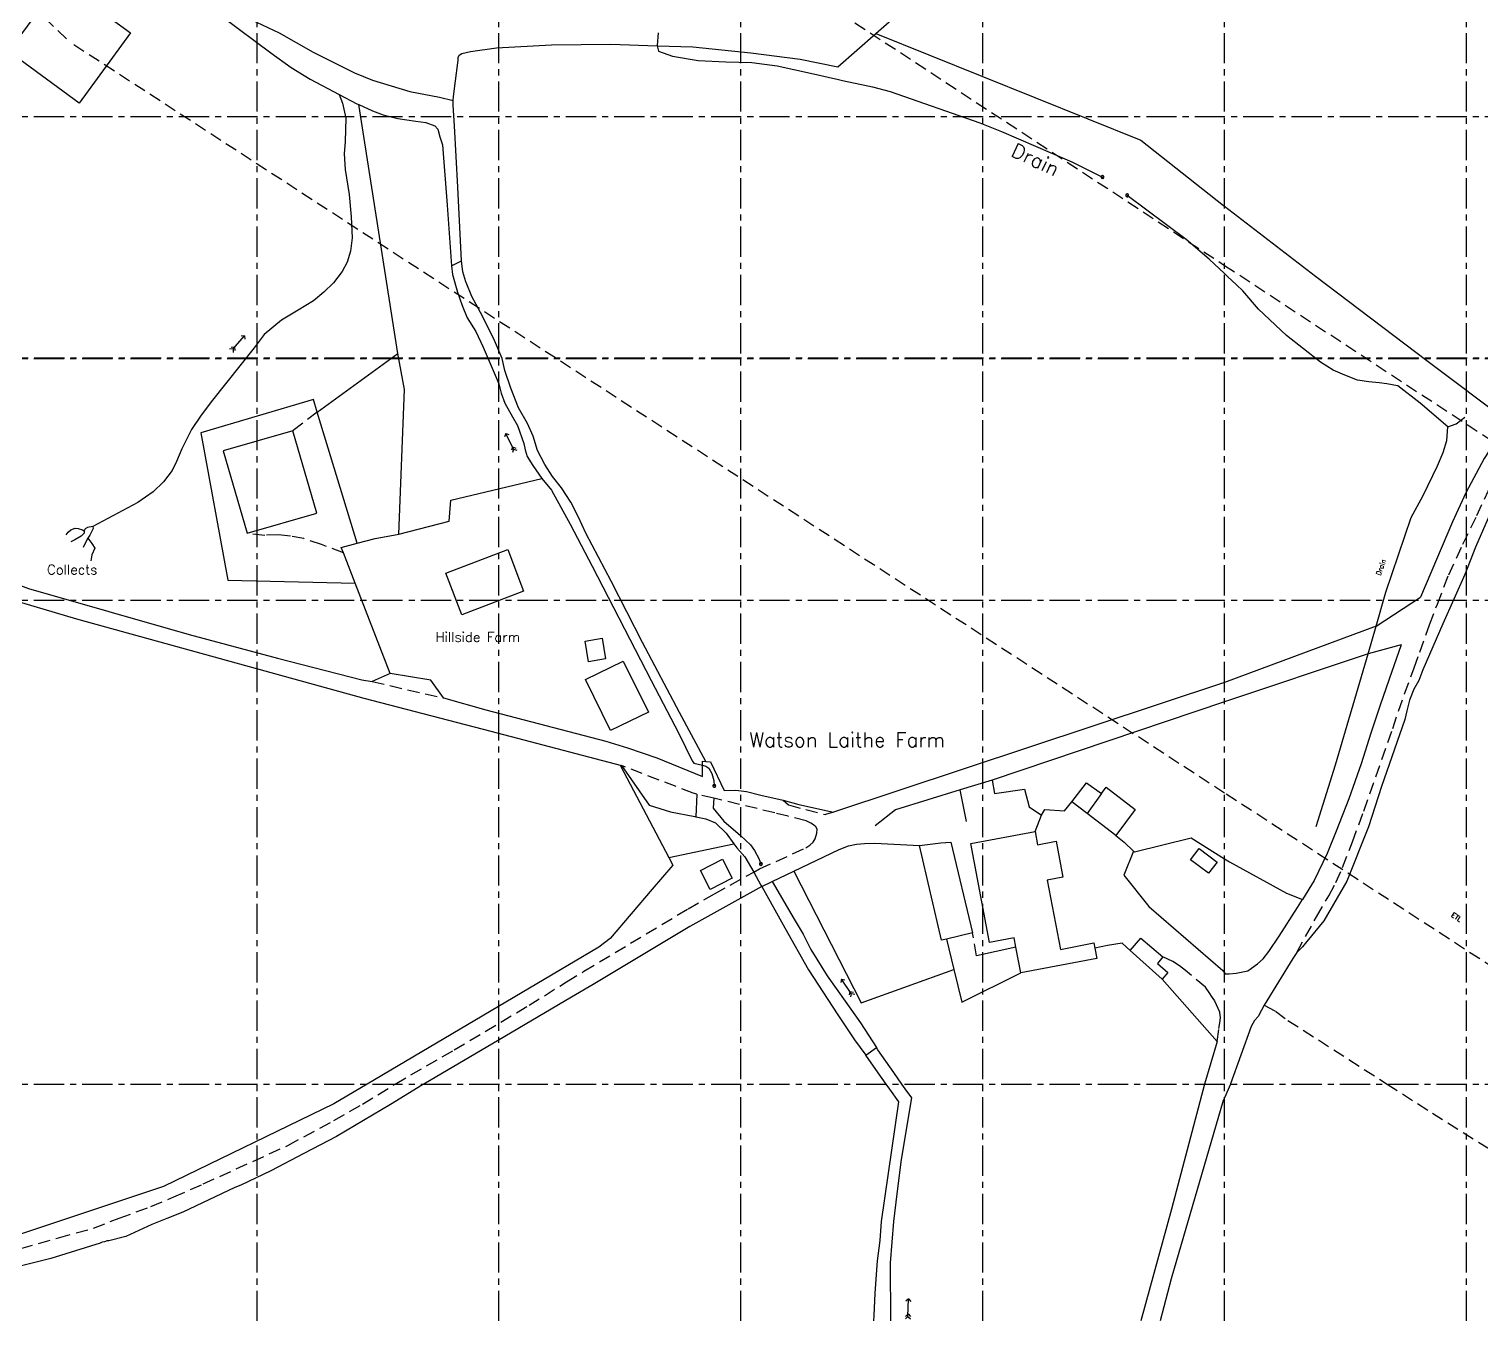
# Model space of a CAD drawing. Extents: x 380524 to 381571, y 430951 to 432014.
# Drawn here: x 380752.9 to 381053, y 430951 to 431218.1 of the extents above; entities that cross this region are included whole.
import ezdxf

# ---------------------------------------------------------------- set-up
doc = ezdxf.new("R2010")
doc.units = 0
doc.header["$LTSCALE"] = 5
doc.header["$MEASUREMENT"] = 0
doc.linetypes.add('CENTER', pattern=[2, 1.25, -0.25, 0.25, -0.25])
doc.linetypes.add('DASHED', pattern=[0.75, 0.5, -0.25])
doc.layers.get('0').update_dxf_attribs({"linetype": 'CONTINUOUS'})
for name, color, linetype in [('G8010001', 8, 'CONTINUOUS'), ('G8010021', 8, 'DASHED'), ('G8010030', 8, 'CONTINUOUS'), ('G8010032', 8, 'DASHED'), ('G8010057', 8, 'CONTINUOUS'), ('G8010059', 4, 'CONTINUOUS'), ('G8010069', 4, 'CONTINUOUS'), ('G8010572', 8, 'CENTER'), ('G8011006', 8, 'CONTINUOUS'), ('G8011009', 8, 'CONTINUOUS'), ('G8011010', 4, 'CONTINUOUS')]:
    doc.layers.add(name, color=color, linetype=linetype)
doc.styles.get("Standard").update_dxf_attribs({"font": 'SIMPLEX.SHX'})

# ---------------------------------------------------------------- blocks, each defined once
blk = doc.blocks.new('FLARROW')
at = {"color": 8}
for p, q in [((-0.016003, 0.013495), (3.833997, 3.863495)), ((27.69632, 0.005086), (0.000452, 0.005086)), ((23.908844, -0.003322), (27.758844, 3.846678)), ((27.758844, -0.003322), (31.608844, 3.846678)), ((-0.016003, -0.003322), (3.833997, -3.853322)), ((23.908844, -0.003322), (27.758844, -3.853322)), ((27.758844, -0.058184), (31.608844, -3.908184))]:
    blk.add_line(p, q, dxfattribs=at)
blk = doc.blocks.new('POINT')
blk.add_lwpolyline([(0.004128, 2.318056, 1), (0.004128, -2.301944, 1), (0.004128, 2.318056)], format="xyb")

msp = doc.modelspace()

# ---------------------------------------------------------------- linework, layer by layer
at = {"layer": 'G8010001'}
for points in [[(380807.4, 431135.06), (380792.99, 431130.88), (380797.93, 431113.85)], [(380797.93, 431113.85), (380812.34, 431118.03), (380807.4, 431135.06)], [(380855.1, 431101.88), (380842.3, 431096.98), (380839, 431105.58), (380851.8, 431110.48), (380855.1, 431101.88)], [(380867.92, 431083.61), (380875.68, 431087.41), (380880.89, 431076.9), (380873.03, 431073.1), (380867.92, 431083.61)], [(380974.55, 431060.05), (380971.61, 431055.93)], [(380974.55, 431060.05), (380975.55, 431061.35), (380981.55, 431056.75), (380977.52, 431051.41)], [(380977.52, 431051.41), (380971.61, 431055.93)], [(380956.86, 431028.31), (380956.49, 431030.19), (380951.44, 431029.24), (380947.57, 431049.73), (380960.82, 431052.22)], [(380960.82, 431052.22), (380961.31, 431049.44), (380965.17, 431050.2), (380966.58, 431042.77), (380963.31, 431042.16), (380966.08, 431027.82), (380972.98, 431029.18), (380973.21, 431028.06)], [(380936.93, 431049.29), (380941.32, 431049.83), (380943.42, 431049.99), (380947.88, 431031.29)], [(380942.52, 431029.92), (380941.52, 431029.73), (380936.93, 431049.29)], [(380947.88, 431031.29), (380942.52, 431029.92)], [(380957.9, 431022.96), (380956.86, 431028.31)], [(380973.21, 431028.06), (380973.61, 431025.92), (380957.9, 431022.96)]]:
    msp.add_lwpolyline(points, dxfattribs=at)
at = {"layer": 'G8010021'}
for points in [[(381044, 431099.22), (381046.35, 431105.29), (381049.27, 431111.6), (381052.18, 431117.52), (381054.51, 431122.58), (381058.59, 431129.17), (381061, 431132.59), (381064.12, 431136.41), (381067.81, 431140.34), (381073.33, 431145.13), (381091.26, 431159.05), (381095.32, 431162.28), (381098.23, 431164.9), (381099.22, 431165.7), (381101.17, 431166.64)], [(381040.37, 431089.25), (381042.39, 431094.91), (381044, 431099.22)], [(381014.93, 431027.2), (381018.99, 431034.54), (381021.54, 431038.91), (381023.02, 431041.68), (381024.38, 431044.76), (381026.45, 431050.05), (381028.81, 431056.44), (381034.76, 431073.53), (381037.2, 431080.64), (381039.22, 431086.04), (381040.37, 431089.25)], [(380823.81, 431083.2), (380838.52, 431079.81)], [(380890.9, 431059.9), (380890.13, 431060.13), (380875.36, 431065.84)], [(380894.39, 431059.1), (380890.9, 431059.9)], [(380915.69, 431051.87), (380915.75, 431052.72), (380915.53, 431053.17), (380915.01, 431053.61), (380914.49, 431053.94), (380913.49, 431054.42), (380909.79, 431055.35), (380907.01, 431056.05), (380894.39, 431059.1)], [(380908.75, 431058.67), (380909.83, 431057.69), (380917.53, 431055.69)], [(380919.15, 431056.22), (380917.53, 431055.69)], [(380998.45, 431008.81), (380998.81, 431011.45), (380999.03, 431012.62), (380999.14, 431013.69), (380999.05, 431014.86), (380997.97, 431017.19), (380997.28, 431018.17)]]:
    msp.add_lwpolyline(points, dxfattribs=at)
at = {"layer": 'G8010030'}
for points in [[(380927.9, 431217.2), (380957.1, 431242.8), (380977.6, 431260.9), (380993.9, 431275.5), (380996.99, 431278.08)], [(380764.48, 431251.79), (380770.36, 431244.86), (380772.05, 431243.44), (380773.61, 431242.74), (380776.78, 431240.66), (380779.86, 431237.65), (380784.12, 431232.82), (380787.78, 431228.4), (380789.95, 431225.9), (380792.02, 431224.15), (380792.15, 431224.05), (380797.55, 431220.59), (380804.59, 431217.33), (380811.58, 431213.33), (380816.66, 431210.79), (380820.16, 431209.04), (380823.86, 431207.5), (380831.54, 431205.21), (380837.7, 431204), (380840.55, 431203.34)], [(380773.85, 431217.33), (380763.22, 431202.8), (380748.69, 431213.43), (380759.32, 431227.96), (380773.85, 431217.33)], [(380882.71, 431214.66), (380890.1, 431214.4), (380902.1, 431213.2), (380912.3, 431211.9), (380920.04, 431210.3), (380927.9, 431217.2)], [(380927.9, 431217.2), (380982.73, 431195.12), (380999.81, 431181.61), (381000, 431181.46), (381018.84, 431166.98), (381041.81, 431149.56), (381058.95, 431136.69)], [(380840.55, 431203.34), (380840.6, 431204.17), (380841, 431207.41), (380841.49, 431211.14), (380841.59, 431211.63), (380841.6, 431212.22), (380841.79, 431212.73), (380842.29, 431213.04), (380844.09, 431213.47), (380849.49, 431214.2), (380860.89, 431214.84), (380873.1, 431215), (380882.71, 431214.66)], [(380842.25, 431170.21), (380841.47, 431185.43), (380840.79, 431198.09), (380840.5, 431202.37), (380840.55, 431203.34)], [(380829.06, 431151.04), (380821.01, 431202.48)], [(380840.16, 431169.15), (380842.25, 431170.21)], [(380892.78, 431066.69), (380887.29, 431076.79), (380879.69, 431091.25), (380873.18, 431103.98), (380867.94, 431113.89), (380866.43, 431117.19), (380864.85, 431120.29), (380862.96, 431123.28), (380861.07, 431125.58), (380859.48, 431128.08), (380857.99, 431130.98), (380857.09, 431133.94), (380855.87, 431136.58), (380854.04, 431139.77), (380852.43, 431143.85), (380851.2, 431147.54), (380850.63, 431150.02), (380848.85, 431154.22), (380846.15, 431159.53), (380844.41, 431162.79), (380843.19, 431165.7), (380843.14, 431165.85), (380842.54, 431167.88), (380842.25, 431170.21)], [(380720.2, 431152.71), (380724.94, 431142.63), (380727.73, 431136.82), (380736.97, 431116.81), (380738.86, 431112.94), (380740.09, 431110.68), (380741.6, 431108.6), (380743.2, 431106.99), (380745.75, 431105.2), (380748.3, 431104.07), (380752.73, 431102.46), (380785.94, 431092.91), (380804.21, 431088.07), (380821.63, 431083.57), (380823.81, 431083.2)], [(380812.43, 431138.93), (380829.06, 431151.04)], [(380829.29, 431113.66), (380830.48, 431143.6), (380829.06, 431151.04)], [(380812.43, 431138.93), (380811.64, 431141.54), (380788.38, 431134.61), (380793.96, 431104.17), (380820.29, 431103.52)], [(380820.68, 431111.8), (380812.43, 431138.93)], [(381058.95, 431136.69), (381057.87, 431135.37), (381055.72, 431132.46), (381053.66, 431129.35), (381049.87, 431122.23), (381047.16, 431116.21), (381040.52, 431100.63)], [(380829.29, 431113.66), (380839.7, 431116.36), (380840.05, 431120.73), (380858.89, 431125.16)], [(381056.88, 431122.48), (381051.89, 431111.02), (381049.66, 431105.32), (381045.11, 431095.17), (381040.99, 431085.66), (381040.15, 431083.43), (381039.14, 431081.63), (381038.22, 431079.33), (381037.71, 431077.13), (381037.29, 431075.33), (381032.47, 431061.53), (381029.74, 431053.16), (381025.26, 431041.91), (381020.53, 431033.71), (381017.03, 431029.47), (381016.1, 431028.36), (381014.93, 431027.2)], [(380820.68, 431111.8), (380824.41, 431112.76), (380829.29, 431113.66)], [(380817.85, 431109.8), (380817.41, 431110.92), (380820.68, 431111.8)], [(380820.29, 431103.52), (380817.85, 431109.8)], [(380740.56, 431102.75), (380762.69, 431096.2), (380822.06, 431079.75), (380848.32, 431072.92), (380875.36, 431065.84)], [(380827.52, 431084.9), (380820.29, 431103.52)], [(381031.32, 431094.66), (381040.52, 431100.63)], [(381031.32, 431094.66), (381000, 431083), (380919.15, 431056.22)], [(380867.81, 431091.58), (380871.31, 431092.18), (380872.01, 431087.88), (380868.51, 431087.28), (380867.81, 431091.58)], [(381036.52, 431090.81), (381034.06, 431083.73), (381032.08, 431078.14), (381030.22, 431072.55), (381028.25, 431066.2), (381025.71, 431058.96), (381023.05, 431052.26), (381021.19, 431047.66), (381018.53, 431042.1), (381016.11, 431038.13)], [(381036.52, 431090.81), (381029.66, 431088.97)], [(381029.66, 431088.97), (381000, 431078.98), (380951.99, 431062.82)], [(380827.52, 431084.9), (380823.81, 431083.2)], [(380838.52, 431079.81), (380835.9, 431083.48), (380827.52, 431084.9)], [(380838.52, 431079.81), (380847.28, 431077.39), (380872.1, 431070.86), (380876.57, 431069.51), (380882.65, 431067.41), (380892.08, 431063.61), (380892.1, 431065.92)], [(380875.11, 431065.78), (380885.12, 431046.81)], [(380875.36, 431065.84), (380881.04, 431057.67), (380885.46, 431056.28), (380890.49, 431055.3), (380890.7, 431055.25)], [(380892.1, 431065.92), (380892.1, 431066.73), (380892.78, 431066.69)], [(380892.78, 431066.69), (380893.71, 431066.62), (380896.57, 431060.68), (380898.94, 431060.73), (380901.14, 431060.45), (380904.12, 431059.74), (380908.75, 431058.67)], [(380951.99, 431062.82), (380945.37, 431060.8)], [(380951.99, 431062.82), (380952.43, 431060.04), (380958.67, 431060.94), (380959.58, 431057.33), (380962.18, 431055.58)], [(380968.43, 431058.36), (380971.45, 431062.25), (380974.55, 431060.05)], [(380945.37, 431060.8), (380932.01, 431056.72), (380927.78, 431053.38)], [(380946.67, 431054.29), (380945.37, 431060.8)], [(380908.75, 431058.67), (380911.96, 431057.82), (380919.15, 431056.22)], [(380962.18, 431055.58), (380962.88, 431056.78), (380966.95, 431056.45), (380968.43, 431058.36)], [(380971.61, 431055.93), (380968.43, 431058.36)], [(380890.7, 431055.25), (380892.8, 431054.81), (380894.8, 431054), (380897, 431051.87), (380898.57, 431049.68)], [(380960.82, 431052.22), (380962.18, 431055.58)], [(380977.52, 431051.41), (380979.25, 431050.03), (380981.18, 431048.16)], [(380981.18, 431048.16), (380981.38, 431047.97), (380993.08, 431050.87), (381000, 431046.59), (381001.06, 431045.94), (381012.79, 431039.44), (381016.11, 431038.13)], [(380885.12, 431046.81), (380898.57, 431049.68)], [(380898.57, 431049.68), (380899.2, 431048.81), (380900.8, 431046.98), (380902.67, 431043.8)], [(380910.95, 431044.02), (380920.35, 431048.51)], [(380920.35, 431048.51), (380922.25, 431049.23), (380923.94, 431049.59), (380925.58, 431049.74), (380927.68, 431049.79), (380936.93, 431049.29)], [(380981.18, 431048.16), (380979.18, 431043.17), (380984.38, 431036.67), (380999.64, 431023.48)], [(380994.78, 431048.67), (380998.48, 431045.87), (380996.68, 431043.57), (380992.98, 431046.37), (380994.78, 431048.67)], [(380885.12, 431046.81), (380885.97, 431045.24), (380881.65, 431040.28), (380873.01, 431030.06), (380870.65, 431028.29), (380822.77, 431000), (380815.84, 430995.9), (380780.65, 430978.79), (380746.97, 430967.6), (380741.97, 430966.83), (380734.72, 430965.66), (380691.41, 430952.49), (380684.92, 430951.02)], [(380891.67, 431044.17), (380896.2, 431046.46), (380898.2, 431042.59), (380893.67, 431040.21), (380891.67, 431044.17)], [(380902.67, 431043.8), (380904.17, 431041.14), (380904.35, 431040.82)], [(380904.35, 431040.82), (380906.49, 431041.89)], [(380906.49, 431041.89), (380910.95, 431044.02)], [(380910.95, 431044.02), (380924.88, 431016.79), (380944.05, 431023.68)], [(380904.35, 431040.82), (380889.45, 431032.6), (380869.49, 431020.6), (380864.99, 431017.99), (380851.24, 431009.83), (380834.45, 431000), (380834.2, 430999.85), (380827.59, 430995.78), (380816.38, 430989.16), (380809.68, 430985.61), (380802.87, 430982.06), (380796.67, 430979.11), (380795.37, 430978.61), (380784.67, 430973.49), (380781.37, 430972.21), (380778.27, 430970.93), (380772.87, 430968.46), (380769.38, 430967.59), (380768.98, 430967.59), (380768.48, 430967.39), (380767.98, 430967.29), (380767.58, 430967.1), (380757.37, 430963.96), (380741.88, 430960.05)], [(380904.35, 431040.82), (380909.07, 431032.29), (380914, 431023.63), (380920.07, 431014.3), (380923.49, 431009.12), (380925.84, 431005.97)], [(380999.64, 431023.48), (380999.94, 431023.09), (381000, 431023), (381000.14, 431022.8), (381000.96, 431022.81), (381002.42, 431022.92), (381003.41, 431023.1), (381004.84, 431023.42), (381005.57, 431023.92), (381006.82, 431024.82), (381007.98, 431025.9), (381009.14, 431027.39), (381011.27, 431030.55), (381015.1, 431036.47), (381016.11, 431038.13)], [(380942.52, 431029.92), (380944.05, 431023.68)], [(380980.51, 431027.61), (380982.72, 431030.13), (380987.25, 431026.28)], [(380956.86, 431028.31), (380948.75, 431026.52)], [(380980.51, 431027.61), (380978.82, 431029.12), (380975.79, 431028.62), (380973.21, 431028.06)], [(380987.09, 431021.69), (380980.51, 431027.61)], [(380987.25, 431026.28), (380986.12, 431024.92), (380988.27, 431023.09), (380987.09, 431021.69)], [(381014.93, 431027.2), (381014.09, 431025.97), (381008.21, 431016.33)], [(380944.05, 431023.68), (380945.71, 431016.91), (380957.9, 431022.96)], [(380998.45, 431008.81), (380987.09, 431021.69)], [(381008.21, 431016.33), (381007.64, 431015.28), (381006.96, 431013.98), (381006.21, 431013.16), (381005.52, 431011.86), (381001.25, 431000.03), (381001.24, 431000), (381000, 430997.16), (380999.74, 430996.57), (380988.98, 430959.74), (380986.66, 430951.02)], [(380998.45, 431008.81), (380995.85, 431000), (380989.05, 430974.11), (380982.71, 430951.02)], [(380925.84, 431005.97), (380928.03, 431007.56)], [(380927.52, 430951.02), (380927.54, 430952.14), (380927.74, 430956.8), (380928.28, 430963.44), (380928.79, 430967.62), (380929.11, 430971.59), (380932.64, 430996.3), (380930.83, 430998.95), (380930.07, 431000), (380928.42, 431002.31), (380925.84, 431005.97)]]:
    msp.add_lwpolyline(points, dxfattribs=at)
at = {"layer": 'G8010032'}
for points in [[(380523.84, 431444.15), (380761.27, 431215.38)], [(380795.05, 431303.75), (381000, 431169.25), (381069.03, 431123.96)], [(381090.49, 431001.32), (381000, 431060.16), (380761.27, 431215.38)], [(380812.43, 431138.93), (380807.4, 431135.06)], [(380817.85, 431109.8), (380813.31, 431111.53), (380809.69, 431112.75), (380806.88, 431113.29), (380804.44, 431113.57), (380801.63, 431113.42), (380797.93, 431113.85)], [(380875.36, 431065.84), (380875.11, 431065.78)], [(380902.67, 431043.8), (380903.88, 431044.48), (380913.42, 431048.82), (380914.3, 431049.4), (380914.97, 431049.98), (380915.34, 431050.72), (380915.69, 431051.87)], [(380699.43, 430951.02), (380729.55, 430959.8), (380758.97, 430968.23), (380766.16, 430970.19), (380771.46, 430972.26), (380778.06, 430974.71), (380782.76, 430976.68), (380788.87, 430979.34), (380806.37, 430987.31), (380815.87, 430992.45), (380821.78, 430995.81), (380828.55, 431000), (380840.74, 431007.05), (380856.21, 431016.28), (380863.96, 431021.12), (380867.57, 431023.3), (380889.09, 431036.24), (380894.54, 431039.33), (380902.67, 431043.8)], [(380948.75, 431026.52), (380947.88, 431031.29)], [(380997.28, 431018.17), (380996.97, 431018.75), (380996.05, 431020.02), (380991.9, 431023.5), (380990.69, 431024.45), (380989.33, 431025.3), (380987.25, 431026.28)], [(381008.21, 431016.33), (381010.57, 431015.08), (381013.1, 431013.16), (381033.61, 431000), (381042.96, 430994.01), (381054.4, 430986.8), (381065.95, 430979.31), (381082, 430968.41), (381086.64, 430965.75), (381092.86, 430961.7), (381097.58, 430958.53), (381108.61, 430951.02)]]:
    msp.add_lwpolyline(points, dxfattribs=at)
at = {"layer": 'G8010059'}
for points in [[(380756.72, 431246.42), (380757.42, 431245.34), (380763.19, 431244.82), (380765.77, 431244.24), (380772.36, 431241.16), (380774.61, 431239.66), (380777.53, 431237.32), (380779.78, 431235.15), (380781.53, 431233.23), (380784.28, 431228.98), (380785.67, 431226.95), (380788.17, 431224.2), (380790.56, 431222.37), (380792.83, 431220.62), (380802.81, 431213.15), (380807.03, 431210.17), (380810.94, 431207.71), (380816.99, 431204.54)], [(380882.9, 431217.3), (380882.7, 431214.7), (380882.71, 431214.66)], [(380882.71, 431214.66), (380883, 431213.5), (380885.9, 431212.5), (380891.2, 431211.6), (380896.9, 431211.3), (380902.3, 431211.2), (380907.5, 431210.5), (380914.4, 431209), (380920.2, 431207.7), (380921.03, 431207.49), (380927.25, 431206.17), (380930.87, 431205.16), (380949.38, 431198.68), (380953.92, 431196.91), (380967.93, 431190.85), (380968.4, 431190.63), (380974.78, 431187.51)], [(380816.99, 431204.54), (380817.63, 431202.77), (380818.32, 431199.67), (380818.21, 431194.86), (380818.01, 431192.3), (380818.21, 431189.03), (380819.03, 431183.92), (380819.44, 431179.31), (380819.65, 431174.92), (380819.34, 431172.15), (380818.62, 431169.9), (380817.6, 431167.96), (380815.76, 431165.61), (380813.82, 431163.67), (380811.67, 431161.93), (380808.5, 431159.98), (380805.02, 431157.94), (380801.44, 431154.97), (380799.4, 431152.21), (380790.8, 431141.37), (380788.45, 431138.3), (380786.41, 431135.33), (380784.46, 431131.34), (380783.34, 431128.68), (380782.42, 431126.84), (380780.68, 431124.49), (380778.53, 431122.45), (380775.36, 431120.2), (380766.05, 431115.24)], [(380816.99, 431204.54), (380820.62, 431202.65), (380821.01, 431202.48)], [(380821.01, 431202.48), (380823.89, 431201.2), (380826.04, 431200.36), (380829.11, 431199.59), (380832.79, 431199.05), (380834.86, 431198.75), (380836.77, 431198.06), (380837.39, 431197.37), (380837.77, 431195.83), (380838.31, 431194.15), (380839.3, 431181.72), (380840.16, 431169.15)], [(381046.17, 431135.86), (381040.44, 431140.79), (381035.85, 431144.32), (381035.75, 431144.37), (381033.54, 431144.77), (381032, 431144.98), (381029.81, 431145.2), (381027.51, 431145.53), (381024.88, 431146.52), (381022.47, 431147.61), (381019.84, 431149.26), (381012.83, 431154.74), (381007.02, 431160.21), (381003.75, 431163.96), (381002.48, 431165.24), (381000.63, 431166.97), (381000, 431167.55), (380996.82, 431170.52), (380992.06, 431174.56), (380979.87, 431183.71)], [(380840.16, 431169.15), (380840.42, 431167.35), (380841.45, 431163.71), (380842.39, 431160.95), (380843.46, 431158.39), (380845.19, 431155.55), (380846.76, 431152.32), (380849.45, 431146.08), (380849.94, 431144.74), (380850.48, 431142.81), (380851.18, 431140.77), (380852.79, 431137.93), (380853.85, 431136.16), (380855.15, 431132.43), (380855.41, 431131.08), (380855.8, 431129.76), (380856.99, 431127.85), (380858.89, 431125.16)], [(381046.17, 431135.86), (381047.87, 431136.46), (381049.66, 431137.86)], [(381031.32, 431094.66), (381033.37, 431101.7), (381038.6, 431117.15), (381041.05, 431121.68), (381044.05, 431127.82), (381045.2, 431130.54), (381045.94, 431133.05), (381046.17, 431135.86)], [(380858.89, 431125.16), (380860.89, 431122.76), (380864.69, 431115.76), (380869.25, 431107.06), (380881.49, 431083.41), (380887.21, 431072.47), (380889.97, 431066.84), (380890.27, 431066.34), (380892.1, 431065.92)], [(380760.51, 431113.52), (380760.91, 431114.11), (380761.51, 431114.6), (380762.41, 431114.89), (380763.01, 431114.88), (380763.91, 431114.58), (380764.22, 431114.38)], [(380764.22, 431114.38), (380764.22, 431113.88), (380763.62, 431113.29), (380762.31, 431112.5), (380761.5, 431112.11)], [(380766.05, 431115.24), (380764.93, 431115.07), (380764.43, 431114.77), (380764.22, 431114.38)], [(380766.05, 431115.24), (380766.13, 431114.86), (380765.43, 431113.47), (380765.03, 431112.86)], [(380765.03, 431112.86), (380764.72, 431112.38), (380764.01, 431110.89)], [(380765.03, 431112.86), (380765.82, 431111.77), (380766.42, 431110.76), (380765.81, 431109.38), (380765.61, 431108.18)], [(381029.66, 431088.97), (381031.32, 431094.66)], [(381018.92, 431053.24), (381022.95, 431066.01), (381029.66, 431088.97)], [(380892.1, 431065.92), (380892.8, 431065.71), (380893.4, 431065.3), (380894, 431064.18), (380894.4, 431062.75), (380894.5, 431061.64)], [(380890.9, 431059.9), (380890.7, 431055.25)], [(380894.39, 431059.1), (380894.28, 431057.06), (380896.49, 431054.31), (380899.9, 431051.35), (380901, 431050.43), (380902, 431049.42), (380902.81, 431048.31), (380903.73, 431046.6), (380904.15, 431045.5)], [(380906.49, 431041.89), (380911, 431034.07), (380912.92, 431030.99), (380914.47, 431027.83), (380917.87, 431022.35), (380921.57, 431017.16), (380924.71, 431012.64), (380928.03, 431007.56)], [(380931.02, 430951.02), (380930.93, 430963.05), (380931.64, 430971.57), (380932.33, 430977.33), (380933.22, 430984.37), (380935.36, 430997.14), (380933.97, 430999.01), (380933.28, 431000), (380931.65, 431002.37), (380928.31, 431007.07), (380928.03, 431007.56)]]:
    msp.add_lwpolyline(points, dxfattribs=at)
at = {"layer": 'G8010572', "flags": 128}
for points in [[(380800, 430951.02), (380800, 431973.67)], [(380850, 430951.02), (380850, 431973.67)], [(380900, 430951.02), (380900, 431973.67)], [(380950, 430951.02), (380950, 431973.67)], [(381000, 430951.02), (381000, 431973.67)], [(381050, 430951.02), (381050, 431973.67)], [(380523.84, 431200), (381478.62, 431200)], [(380523.84, 431150), (381478.62, 431150)], [(380573.9, 431150.15), (381528.68, 431150.15)], [(380523.84, 431100), (381478.62, 431100)], [(380523.84, 431000), (381478.62, 431000)]]:
    msp.add_lwpolyline(points, dxfattribs=at)

# ---------------------------------------------------------------- block references
at = {"layer": 'G8010057', "xscale": 0.13, "yscale": 0.13}
for p, rotation in [((380974.78, 431187.51), 64.1), ((380979.87, 431183.71), 233.7), ((380894.5, 431061.64), 347.9), ((380904.15, 431045.5), 200.8)]:
    msp.add_blockref('POINT', p, dxfattribs=dict(at, rotation=rotation))
for p in [(380974.78, 431187.51), (380979.87, 431183.71), (380894.5, 431061.64), (380904.15, 431045.5)]:
    msp.add_blockref('POINT', p, dxfattribs=at)
at = {"layer": 'G8010069', "xscale": 0.13, "yscale": 0.13}
for p, rotation in [((380797.41, 431154.67), 228.6), ((380851.4, 431134.48), 296.7), ((380920.84, 431021.71), 303.8000000000001), ((380934.64, 430955.57), 268.7)]:
    msp.add_blockref('FLARROW', p, dxfattribs=dict(at, rotation=rotation))

# ---------------------------------------------------------------- texts
at = {"layer": 'G8011006'}
for s, height, p in [('Hillside Farm', 2, (380836.89, 431091.4)), ('Watson Laithe Farm', 3, (380901.72, 431069.67))]:
    msp.add_text(s, height=height, dxfattribs=at).set_placement(p)
at = {"layer": 'G8011009'}
msp.add_text('ETL', height=1, rotation=326.1, dxfattribs=at).set_placement((381046.76, 431034.71))
at = {"layer": 'G8011010'}
for height, rotation, p in [(3, 334.7, (380955.62, 431191.95)), (1, 69.6, (381032.22, 431105.04))]:
    msp.add_text('Drain', height=height, rotation=rotation, dxfattribs=at).set_placement(p)
msp.add_text('Collects', height=2, dxfattribs=at).set_placement((380756.58, 431105.35))

doc.saveas('drawing.dxf')
